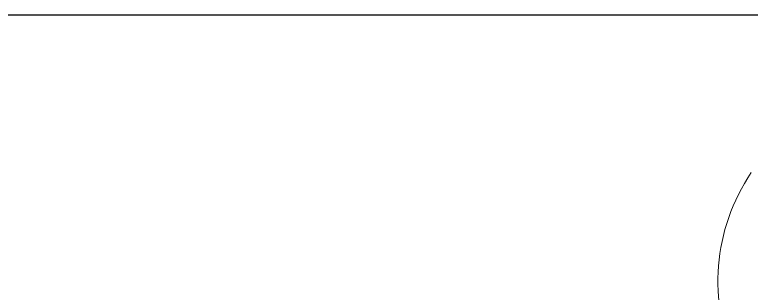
# Model space of a CAD drawing. Header units: millimetres. Extents: x 2148 to 2681, y 758 to 986.
# Drawn here: x 2530.01375 to 2530.02856, y 950.8237 to 950.82931 of the extents above; entities that cross this region are included whole.
import ezdxf

# ---------------------------------------------------------------- set-up
doc = ezdxf.new("R2010")
doc.units = ezdxf.units.MM
doc.layers.add('0.4', color=121, linetype='Continuous')
doc.layers.add('ELAYOUT', color=4, linetype='Continuous')

msp = doc.modelspace()

# ---------------------------------------------------------------- linework, layer by layer
at = {"layer": '0.4', "color": 86, "lineweight": 0, "ltscale": 0.5}
msp.add_arc((2530.031799680675, 950.8239403530605, -1.230062155720924e-08), 0.003912991760613786, 145.9140895742902, 204.8199602772743, dxfattribs=at)
msp.add_arc((2530.031799680675, 950.8239403530605, -1.230062155720924e-08), 0.003912991760613786, 145.9140895742902, 204.8199602772743, dxfattribs=at)
msp.add_arc((2530.031799680675, 950.8239403530605, -1.230062155720924e-08), 0.003912991760613786, 145.9140895742902, 204.8199602772743, dxfattribs=at)
msp.add_arc((2530.031799680675, 950.8239403530605, -1.230062155720924e-08), 0.003912991760613786, 145.9140895742902, 204.8199602772743, dxfattribs=at)
msp.add_arc((2530.031799680675, 950.8239403530605, -1.230062155720924e-08), 0.003912991760613786, 145.9140895742902, 204.8199602772743, dxfattribs=at)
msp.add_arc((2530.031799680675, 950.8239403530605, -1.230062155720924e-08), 0.003912991760613786, 145.9140895742902, 204.8199602772743, dxfattribs=at)
msp.add_arc((2530.031799680675, 950.8239403530605, -1.230062155720924e-08), 0.003912991760613786, 145.9140895742902, 204.8199602772743, dxfattribs=at)
msp.add_arc((2530.031799680675, 950.8239403530605, -1.230062155720924e-08), 0.003912991760613786, 145.9140895742902, 204.8199602772743, dxfattribs=at)
msp.add_arc((2530.031799680675, 950.8239403530605, -1.230062155720924e-08), 0.003912991760613786, 145.9140895742902, 204.8199602772743, dxfattribs=at)
msp.add_arc((2530.031799680675, 950.8239403530605, -1.230062155720924e-08), 0.003912991760613786, 145.9140895742902, 204.8199602772743, dxfattribs=at)
at = {"layer": 'ELAYOUT', "ltscale": 10}
msp.add_line((2529.808932927627, 950.8293112282844, -1.357348571415175e-08), (2533.007787035856, 950.8293112282844, -9.302158001018064e-09), dxfattribs=at)

doc.saveas('drawing.dxf')
